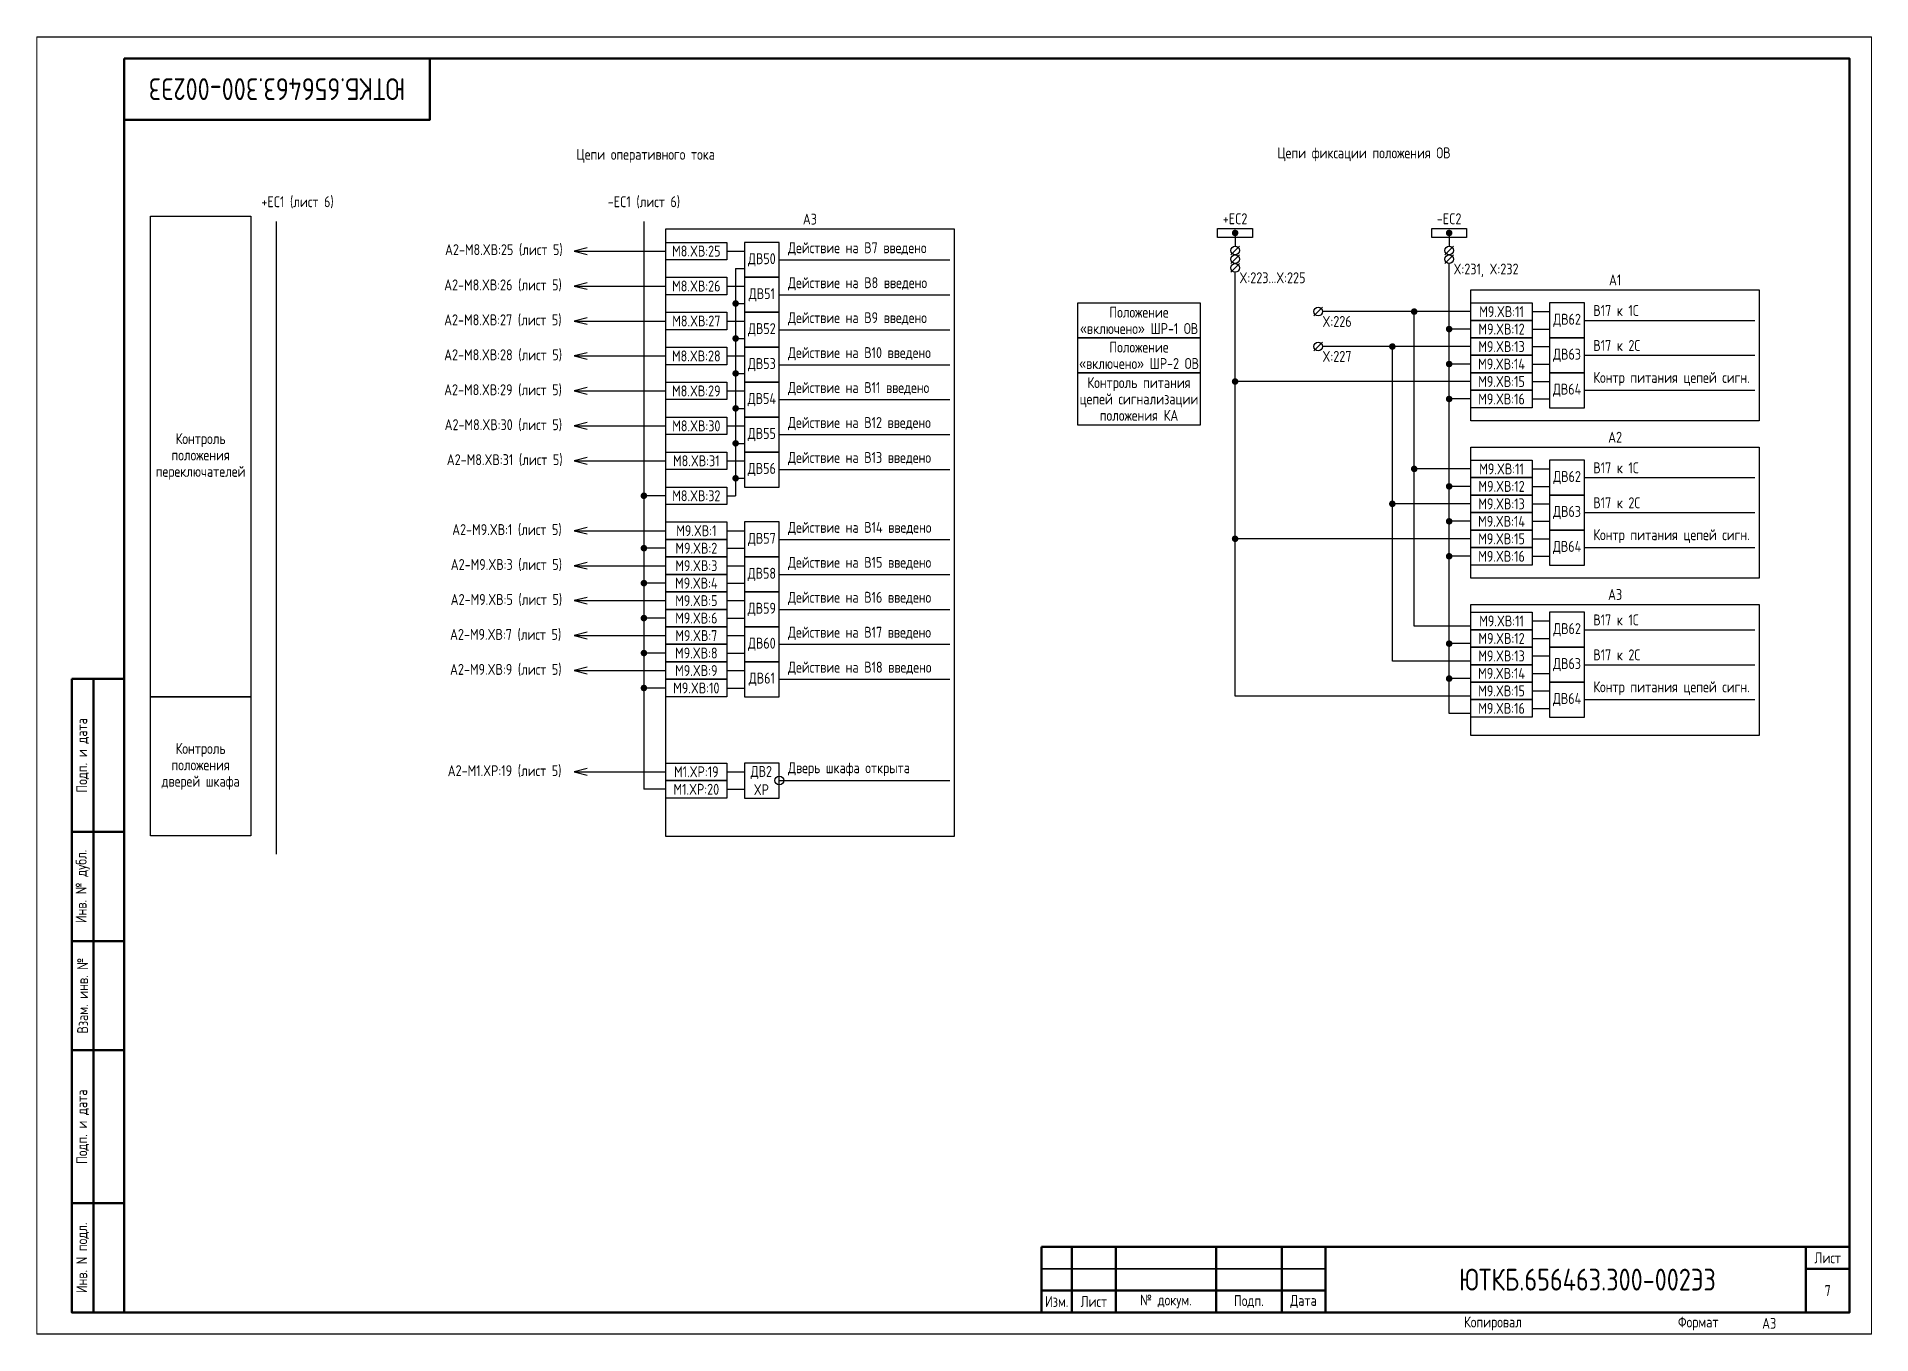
# Paper-space layout 'Лист7' of a CAD drawing. Header units: millimetres, sheet in inches. Extents: x 128.6 to 138.6, y 94.4 to 101.5.
# The model-space entities are those that its viewports show. They can reach past a viewport. Long polylines and large blocks are cut down to what shows.
import ezdxf

# ---------------------------------------------------------------- set-up
doc = ezdxf.new("R2010")
doc.units = ezdxf.units.MM
doc.styles.add('Gost_type_A', font='GOST_A.TTF')

# ---------------------------------------------------------------- blocks, each defined once
blk = doc.blocks.new('POINT')
at = {"const_width": 0.75}
blk.add_lwpolyline([(-0.375, 0, 1), (0.375, 0, 1)], format="xyb", close=True, dxfattribs=at)
blk = doc.blocks.new('Шинка')
blk.add_lwpolyline([(-4, 1), (4, 1), (4, -1), (-4, -1)], close=True)
blk.add_blockref('POINT', (0, 0))
blk = doc.blocks.new('Формат_А3')
blk.add_lwpolyline([(-420, 297), (0, 297), (0, 0), (-420, 0)], close=True)
at = {"lineweight": 50}
blk.add_lwpolyline([(-400, 292), (-5, 292), (-5, 5), (-400, 5)], close=True, dxfattribs=at)
blk = doc.blocks.new('Штамп левый нижний')
at = {"lineweight": 50}
for points in [[(-12, 145), (-7, 145), (-7, 110), (-12, 110)], [(-7, 145), (0, 145), (0, 110), (-7, 110)], [(-12, 110), (-7, 110), (-7, 85), (-12, 85)], [(-7, 110), (0, 110), (0, 85), (-7, 85)], [(-12, 85), (-7, 85), (-7, 60), (-12, 60)], [(-7, 85), (0, 85), (0, 60), (-7, 60)], [(-12, 60), (-7, 60), (-7, 25), (-12, 25)], [(-7, 60), (0, 60), (0, 25), (-7, 25)], [(-12, 25), (-7, 25), (-7, 0), (-12, 0)], [(-7, 25), (0, 25), (0, 0), (-7, 0)]]:
    blk.add_lwpolyline(points, close=True, dxfattribs=at)
at = {"char_height": 2.5, "attachment_point": 5, "rotation": 90, "style": 'Gost_type_A'}
for s, insert, width in [('Подп. и дата', (-9.5, 127.5), 35), ('Инв. № дубл.', (-9.5, 97.5), 25), ('Взам. инв. №', (-9.5, 72.5), 25), ('Подп. и дата', (-9.5, 42.5), 35), ('Инв. N подл.', (-9.5, 12.5), 25)]:
    blk.add_mtext(s, dxfattribs=dict(at, insert=insert, width=width))
blk = doc.blocks.new('Штамп малый нижний')
at = {"lineweight": 50}
for points in [[(-185, 15), (-178, 15), (-178, 5), (-185, 5)], [(-178, 15), (-168, 15), (-168, 5), (-178, 5)], [(-168, 15), (-145, 15), (-145, 5), (-168, 5)], [(-145, 15), (-130, 15), (-130, 5), (-145, 5)], [(-130, 15), (-120, 15), (-120, 5), (-130, 5)], [(-120, 15), (-10, 15), (-10, 0), (-120, 0)], [(-10, 15), (0, 15), (0, 10), (-10, 10)], [(-10, 10), (0, 10), (0, 0), (-10, 0)], [(-185, 5), (-178, 5), (-178, 0), (-185, 0)], [(-178, 5), (-168, 5), (-168, 0), (-178, 0)], [(-168, 5), (-145, 5), (-145, 0), (-168, 0)], [(-145, 5), (-130, 5), (-130, 0), (-145, 0)], [(-130, 5), (-120, 5), (-120, 0), (-130, 0)]]:
    blk.add_lwpolyline(points, close=True, dxfattribs=at)
for points in [[(-185, 15), (-178, 15), (-178, 10), (-185, 10)], [(-178, 15), (-168, 15), (-168, 10), (-178, 10)], [(-168, 15), (-145, 15), (-145, 10), (-168, 10)], [(-145, 15), (-130, 15), (-130, 10), (-145, 10)], [(-130, 15), (-120, 15), (-120, 10), (-130, 10)], [(-185, 10), (-178, 10), (-178, 5), (-185, 5)], [(-178, 10), (-168, 10), (-168, 5), (-178, 5)], [(-168, 10), (-145, 10), (-145, 5), (-168, 5)], [(-145, 10), (-130, 10), (-130, 5), (-145, 5)], [(-130, 10), (-120, 10), (-120, 5), (-130, 5)]]:
    blk.add_lwpolyline(points, close=True)
at = {"char_height": 2.5, "style": 'Gost_type_A'}
for s, insert, width, attachment_point in [('Лист', (-5, 12.5), 10, 5), ('Изм.', (-181.5, 2.5), 7, 5), ('Лист', (-173, 2.5), 10, 5), ('№ докум.', (-156.5, 2.5), 23, 5), ('Подп.', (-137.5, 2.5), 15, 5), ('Дата', (-125, 2.5), 10, 5), ('Копировал', (-75, -2.53), 13.1202, 6), ('Формат', (-30, -2.53), 13.1202, 6)]:
    blk.add_mtext(s, dxfattribs=dict(at, insert=insert, width=width, attachment_point=attachment_point))
blk = doc.blocks.new('Штамп угловой верхний')
at = {"lineweight": 50}
blk.add_lwpolyline([(0, 0), (70, 0), (70, -14), (0, -14)], close=True, dxfattribs=at)

msp = doc.modelspace()

# ---------------------------------------------------------------- linework, layer by layer
for p, q in [((2574.79, 254.69), (2574.79, 109.87)), ((2659, 254.69), (2659, 124.74)), ((2794.34, 252.07), (2794.34, 249.07)), ((2843.34, 252.07), (2843.34, 249.07)), ((2643, 247.92), (2664, 247.92)), ((2678, 247.92), (2682, 247.92)), ((2795.34, 249.07), (2793.34, 247.07)), ((2844.34, 249.07), (2842.34, 247.07)), ((2680, 243.92), (2682, 243.92)), ((2680, 243.92), (2680, 191.92)), ((2690, 245.92), (2729, 245.92)), ((2795.34, 247.07), (2793.34, 245.07)), ((2795.34, 245.07), (2793.34, 243.07)), ((2844.34, 247.07), (2842.34, 245.07)), ((2843.34, 142.07), (2843.34, 245.07)), ((2643, 239.92), (2664, 239.92)), ((2678, 239.92), (2682, 239.92)), ((2794.34, 146.07), (2794.34, 243.07)), ((2680, 235.92), (2682, 235.92)), ((2690, 237.92), (2729, 237.92)), ((2643, 231.92), (2664, 231.92)), ((2678, 231.92), (2682, 231.92)), ((2814.34, 235.07), (2812.34, 233.07)), ((2848.34, 234.07), (2814.34, 234.07)), ((2835.34, 162.07), (2835.34, 234.07)), ((2862.34, 234.07), (2866.34, 234.07)), ((2874.34, 232.07), (2913.34, 232.07)), ((2680, 227.92), (2682, 227.92)), ((2690, 229.92), (2729, 229.92)), ((2814.34, 227.07), (2812.34, 225.07)), ((2848.34, 230.07), (2843.34, 230.07)), ((2862.34, 230.07), (2866.34, 230.07)), ((2643, 223.92), (2664, 223.92)), ((2678, 223.92), (2682, 223.92)), ((2848.34, 226.07), (2814.34, 226.07)), ((2830.34, 154.07), (2830.34, 226.07)), ((2862.34, 226.07), (2866.34, 226.07)), ((2874.34, 224.07), (2913.34, 224.07)), ((2680, 219.92), (2682, 219.92)), ((2690, 221.92), (2729, 221.92)), ((2848.34, 222.07), (2843.34, 222.07)), ((2862.34, 222.07), (2866.34, 222.07)), ((2643, 215.92), (2664, 215.92)), ((2678, 215.92), (2682, 215.92)), ((2848.34, 218.07), (2794.34, 218.07)), ((2862.34, 218.07), (2866.34, 218.07)), ((2874.34, 216.07), (2913.34, 216.07)), ((2680, 211.92), (2682, 211.92)), ((2690, 213.92), (2729, 213.92)), ((2848.34, 214.07), (2843.34, 214.07)), ((2862.34, 214.07), (2866.34, 214.07)), ((2643, 207.92), (2664, 207.92)), ((2678, 207.92), (2682, 207.92)), ((2690, 205.92), (2729, 205.92)), ((2680, 203.92), (2682, 203.92)), ((2643, 199.92), (2664, 199.92)), ((2678, 199.92), (2682, 199.92)), ((2690, 197.92), (2729, 197.92)), ((2848.34, 198.07), (2835.34, 198.07)), ((2862.34, 198.07), (2866.34, 198.07)), ((2680, 195.92), (2682, 195.92)), ((2848.34, 194.07), (2843.34, 194.07)), ((2862.34, 194.07), (2866.34, 194.07)), ((2874.34, 196.07), (2913.34, 196.07)), ((2664, 191.92), (2659, 191.92)), ((2678, 191.92), (2680, 191.92)), ((2848.34, 190.07), (2830.34, 190.07)), ((2862.34, 190.07), (2866.34, 190.07)), ((2848.34, 186.07), (2843.34, 186.07)), ((2862.34, 186.07), (2866.34, 186.07)), ((2874.34, 188.07), (2913.34, 188.07)), ((2643, 183.92), (2664, 183.92)), ((2678, 183.92), (2682, 183.92)), ((2690, 181.92), (2729, 181.92)), ((2848.34, 182.07), (2794.34, 182.07)), ((2862.34, 182.07), (2866.34, 182.07)), ((2664, 179.92), (2659, 179.92)), ((2678, 179.92), (2682, 179.92)), ((2848.34, 178.07), (2843.34, 178.07)), ((2862.34, 178.07), (2866.34, 178.07)), ((2874.34, 180.07), (2913.34, 180.07)), ((2643, 175.92), (2664, 175.92)), ((2678, 175.92), (2682, 175.92)), ((2690, 173.92), (2729, 173.92)), ((2664, 171.92), (2659, 171.92)), ((2678, 171.92), (2682, 171.92)), ((2643, 167.92), (2664, 167.92)), ((2664, 163.92), (2659, 163.92)), ((2678, 167.92), (2682, 167.92)), ((2678, 163.92), (2682, 163.92)), ((2690, 165.92), (2729, 165.92)), ((2643, 159.92), (2664, 159.92)), ((2678, 159.92), (2682, 159.92)), ((2848.34, 162.07), (2835.34, 162.07)), ((2862.34, 163.26), (2866.34, 163.26)), ((2874.34, 161.26), (2913.34, 161.26)), ((2664, 155.92), (2659, 155.92)), ((2678, 155.92), (2682, 155.92)), ((2690, 157.92), (2729, 157.92)), ((2848.34, 158.07), (2843.34, 158.07)), ((2862.34, 159.26), (2866.34, 159.26)), ((2643, 151.92), (2664, 151.92)), ((2678, 151.92), (2682, 151.92)), ((2848.34, 154.07), (2830.34, 154.07)), ((2862.34, 155.26), (2866.34, 155.26)), ((2862.34, 151.26), (2866.34, 151.26)), ((2874.34, 153.26), (2913.34, 153.26)), ((2664, 147.92), (2659, 147.92)), ((2678, 147.92), (2682, 147.92)), ((2690, 149.92), (2729, 149.92)), ((2848.34, 150.07), (2843.34, 150.07)), ((2862.34, 147.26), (2866.34, 147.26)), ((2848.34, 146.07), (2794.34, 146.07)), ((2862.34, 143.26), (2866.34, 143.26)), ((2874.34, 145.26), (2913.34, 145.26)), ((2848.34, 142.07), (2843.34, 142.07)), ((2643, 128.74), (2664, 128.74)), ((2678, 128.74), (2682, 128.74)), ((2690, 126.74), (2729, 126.74)), ((2664, 124.74), (2659, 124.74)), ((2678, 124.74), (2682, 124.74))]:
    msp.add_line(p, q)
for points in [[(2569.01, 145.9), (2546.01, 145.9), (2546.01, 255.92), (2569.01, 255.92)], [(2664, 253.05), (2730, 253.05), (2730, 113.92), (2664, 113.92)], [(2664, 249.92), (2678, 249.92), (2678, 245.92), (2664, 245.92)], [(2664, 241.92), (2678, 241.92), (2678, 237.92), (2664, 237.92)], [(2786.34, 228.07), (2758.34, 228.07), (2758.34, 236.07), (2786.34, 236.07)], [(2848.34, 239.07), (2914.34, 239.07), (2914.34, 209.07), (2848.34, 209.07)], [(2848.34, 236.07), (2862.34, 236.07), (2862.34, 232.07), (2848.34, 232.07)], [(2664, 233.92), (2678, 233.92), (2678, 229.92), (2664, 229.92)], [(2848.34, 232.07), (2862.34, 232.07), (2862.34, 228.07), (2848.34, 228.07)], [(2786.34, 220.07), (2758.34, 220.07), (2758.34, 228.07), (2786.34, 228.07)], [(2848.34, 228.07), (2862.34, 228.07), (2862.34, 224.07), (2848.34, 224.07)], [(2664, 225.92), (2678, 225.92), (2678, 221.92), (2664, 221.92)], [(2848.34, 224.07), (2862.34, 224.07), (2862.34, 220.07), (2848.34, 220.07)], [(2786.34, 208.07), (2758.34, 208.07), (2758.34, 220.07), (2786.34, 220.07)], [(2848.34, 220.07), (2862.34, 220.07), (2862.34, 216.07), (2848.34, 216.07)], [(2664, 217.92), (2678, 217.92), (2678, 213.92), (2664, 213.92)], [(2848.34, 216.07), (2862.34, 216.07), (2862.34, 212.07), (2848.34, 212.07)], [(2664, 209.92), (2678, 209.92), (2678, 205.92), (2664, 205.92)], [(2664, 201.92), (2678, 201.92), (2678, 197.92), (2664, 197.92)], [(2848.34, 203.07), (2914.34, 203.07), (2914.34, 173.07), (2848.34, 173.07)], [(2848.34, 200.07), (2862.34, 200.07), (2862.34, 196.07), (2848.34, 196.07)], [(2664, 193.92), (2678, 193.92), (2678, 189.92), (2664, 189.92)], [(2848.34, 196.07), (2862.34, 196.07), (2862.34, 192.07), (2848.34, 192.07)], [(2848.34, 192.07), (2862.34, 192.07), (2862.34, 188.07), (2848.34, 188.07)], [(2664, 185.92), (2678, 185.92), (2678, 181.92), (2664, 181.92)], [(2848.34, 188.07), (2862.34, 188.07), (2862.34, 184.07), (2848.34, 184.07)], [(2664, 181.92), (2678, 181.92), (2678, 177.92), (2664, 177.92)], [(2848.34, 184.07), (2862.34, 184.07), (2862.34, 180.07), (2848.34, 180.07)], [(2664, 177.92), (2678, 177.92), (2678, 173.92), (2664, 173.92)], [(2848.34, 180.07), (2862.34, 180.07), (2862.34, 176.07), (2848.34, 176.07)], [(2664, 173.92), (2678, 173.92), (2678, 169.92), (2664, 169.92)], [(2664, 169.92), (2678, 169.92), (2678, 165.92), (2664, 165.92)], [(2664, 165.92), (2678, 165.92), (2678, 161.92), (2664, 161.92)], [(2848.34, 167.07), (2914.34, 167.07), (2914.34, 137.07), (2848.34, 137.07)], [(2848.34, 165.26), (2862.34, 165.26), (2862.34, 161.26), (2848.34, 161.26)], [(2664, 161.92), (2678, 161.92), (2678, 157.92), (2664, 157.92)], [(2848.34, 161.26), (2862.34, 161.26), (2862.34, 157.26), (2848.34, 157.26)], [(2664, 157.92), (2678, 157.92), (2678, 153.92), (2664, 153.92)], [(2848.34, 157.26), (2862.34, 157.26), (2862.34, 153.26), (2848.34, 153.26)], [(2664, 153.92), (2678, 153.92), (2678, 149.92), (2664, 149.92)], [(2848.34, 153.26), (2862.34, 153.26), (2862.34, 149.26), (2848.34, 149.26)], [(2664, 149.92), (2678, 149.92), (2678, 145.92), (2664, 145.92)], [(2848.34, 149.26), (2862.34, 149.26), (2862.34, 145.26), (2848.34, 145.26)], [(2569.01, 114.07), (2546.01, 114.07), (2546.01, 145.9), (2569.01, 145.9)], [(2848.34, 145.26), (2862.34, 145.26), (2862.34, 141.26), (2848.34, 141.26)], [(2664, 130.74), (2678, 130.74), (2678, 126.74), (2664, 126.74)], [(2664, 126.74), (2678, 126.74), (2678, 122.74), (2664, 122.74)]]:
    msp.add_lwpolyline(points, close=True)
for points in [[(2646, 248.67), (2643, 247.92), (2646, 247.17)], [(2646, 240.67), (2643, 239.92), (2646, 239.17)], [(2646, 232.67), (2643, 231.92), (2646, 231.17)], [(2646, 224.67), (2643, 223.92), (2646, 223.17)], [(2646, 216.67), (2643, 215.92), (2646, 215.17)], [(2646, 208.67), (2643, 207.92), (2646, 207.17)], [(2646, 200.67), (2643, 199.92), (2646, 199.17)], [(2646, 184.67), (2643, 183.92), (2646, 183.17)], [(2646, 176.67), (2643, 175.92), (2646, 175.17)], [(2646, 168.67), (2643, 167.92), (2646, 167.17)], [(2646, 160.67), (2643, 159.92), (2646, 159.17)], [(2646, 152.67), (2643, 151.92), (2646, 151.17)], [(2646, 129.49), (2643, 128.74), (2646, 127.99)]]:
    msp.add_lwpolyline(points)
at = {"ltscale": 4}
for points in [[(2682, 241.92), (2690, 241.92), (2690, 249.92), (2682, 249.92)], [(2682, 233.92), (2690, 233.92), (2690, 241.92), (2682, 241.92)], [(2866.34, 228.07), (2874.34, 228.07), (2874.34, 236.07), (2866.34, 236.07)], [(2682, 225.92), (2690, 225.92), (2690, 233.92), (2682, 233.92)], [(2866.34, 220.07), (2874.34, 220.07), (2874.34, 228.07), (2866.34, 228.07)], [(2682, 217.92), (2690, 217.92), (2690, 225.92), (2682, 225.92)], [(2866.34, 212.07), (2874.34, 212.07), (2874.34, 220.07), (2866.34, 220.07)], [(2682, 209.92), (2690, 209.92), (2690, 217.92), (2682, 217.92)], [(2682, 201.92), (2690, 201.92), (2690, 209.92), (2682, 209.92)], [(2682, 193.92), (2690, 193.92), (2690, 201.92), (2682, 201.92)], [(2866.34, 192.07), (2874.34, 192.07), (2874.34, 200.07), (2866.34, 200.07)], [(2866.34, 184.07), (2874.34, 184.07), (2874.34, 192.07), (2866.34, 192.07)], [(2682, 177.92), (2690, 177.92), (2690, 185.92), (2682, 185.92)], [(2866.34, 176.07), (2874.34, 176.07), (2874.34, 184.07), (2866.34, 184.07)], [(2682, 169.92), (2690, 169.92), (2690, 177.92), (2682, 177.92)], [(2682, 161.92), (2690, 161.92), (2690, 169.92), (2682, 169.92)], [(2866.34, 157.26), (2874.34, 157.26), (2874.34, 165.26), (2866.34, 165.26)], [(2682, 153.92), (2690, 153.92), (2690, 161.92), (2682, 161.92)], [(2866.34, 149.26), (2874.34, 149.26), (2874.34, 157.26), (2866.34, 157.26)], [(2682, 145.92), (2690, 145.92), (2690, 153.92), (2682, 153.92)], [(2866.34, 141.26), (2874.34, 141.26), (2874.34, 149.26), (2866.34, 149.26)], [(2682, 122.74), (2690, 122.74), (2690, 130.74), (2682, 130.74)]]:
    msp.add_lwpolyline(points, close=True, dxfattribs=at)
for centre in [(2794.34, 248.07), (2843.34, 248.07), (2794.34, 246.07), (2794.34, 244.07), (2843.34, 246.07), (2813.34, 234.07), (2813.34, 226.07), (2690, 126.74)]:
    msp.add_circle(centre, 1)

# ---------------------------------------------------------------- block references
for name, p in [('Формат_А3', (2520, 0)), ('Формат_А3', (2940, 0)), ('Формат_А3', (3360, 0)), ('Штамп угловой верхний', (2540, 292)), ('Шинка', (2794.34, 252.07)), ('Шинка', (2843.34, 252.07)), ('POINT', (2680, 235.92)), ('POINT', (2835.34, 234.07)), ('POINT', (2680, 227.92)), ('POINT', (2830.34, 226.07)), ('POINT', (2843.34, 230.07)), ('POINT', (2843.34, 222.07)), ('POINT', (2680, 219.92)), ('POINT', (2794.34, 218.07)), ('POINT', (2843.34, 214.07)), ('POINT', (2680, 211.92)), ('POINT', (2680, 203.92)), ('POINT', (2835.34, 198.07)), ('POINT', (2680, 195.92)), ('POINT', (2843.34, 194.07)), ('POINT', (2659, 191.92)), ('POINT', (2830.34, 190.07)), ('POINT', (2843.34, 186.07)), ('POINT', (2659, 179.92)), ('POINT', (2794.34, 182.07)), ('POINT', (2843.34, 178.07)), ('POINT', (2659, 171.92)), ('POINT', (2659, 163.92)), ('POINT', (2659, 155.92)), ('POINT', (2843.34, 158.07)), ('Штамп левый нижний', (2540, 5)), ('POINT', (2659, 147.92)), ('POINT', (2843.34, 150.07)), ('Штамп малый нижний', (2935, 5))]:
    msp.add_blockref(name, p)

# ---------------------------------------------------------------- texts
at = {"insert": (2575, 285), "char_height": 5, "width": 70, "attachment_point": 5, "rotation": 180, "style": 'Gost_type_A'}
msp.add_mtext('ЮТКБ.656463.300-002Э3', dxfattribs=at)
at = {"char_height": 2.5, "style": 'Gost_type_A'}
for s, insert, width, attachment_point, line_spacing_factor in [('Цепи оперативного тока', (2659.41, 269.73), 395, 5, 0.9), ('Цепи фиксации положения ОВ', (2823.84, 270.07), 181, 5, 0.9), ('A3', (2697, 253.99), 66, 8, 0.9), ('A2-M8.XВ:25 (лист 5)', (2613.47, 248.13), 31, 4, 0.8), ('X:231, X:232', (2844.34, 245.07), 16, 1, 0.9), ('A2-M8.XВ:26 (лист 5)', (2613.27, 240.06), 31, 4, 0.8), ('X:223...X:225', (2795.34, 243.07), 16, 1, 0.9), ('A1', (2881.34, 240.07), 66, 8, 0.9), ('Положение «включено» ШР-1 ОВ', (2772.34, 232.07), 28, 5, 0.9), ('A2-M8.XВ:27 (лист 5)', (2613.27, 232.06), 31, 4, 0.8), ('X:226', (2814.34, 233.07), 8, 1, 0.9), ('Положение «включено» ШР-2 ОВ', (2772.34, 224.07), 28, 5, 0.9), ('A2-M8.XВ:28 (лист 5)', (2613.27, 224.06), 31, 4, 0.8), ('X:227', (2814.34, 225.07), 8, 1, 0.9), ('Контроль питания цепей сигнализации положения КА', (2772.34, 214.07), 28, 5, 0.9), ('A2-M8.XВ:29 (лист 5)', (2613.27, 216.06), 31, 4, 0.8), ('Контроль положения\\Pпереключателей', (2557.51, 200.91), 23, 5, 0.9), ('A2-M8.XВ:30 (лист 5)', (2613.37, 208.06), 31, 4, 0.8), ('A2', (2881.34, 204.07), 66, 8, 0.9), ('A2-M8.XВ:31 (лист 5)', (2613.87, 200.06), 31, 4, 0.8), ('A2-M9.XВ:1 (лист 5)', (2615.11, 184.06), 31, 4, 0.8), ('A2-M9.XВ:3 (лист 5)', (2614.78, 176.06), 31, 4, 0.8), ('A2-M9.XВ:5 (лист 5)', (2614.76, 168.06), 31, 4, 0.8), ('A3', (2881.34, 168.07), 66, 8, 0.9), ('A2-M9.XВ:7 (лист 5)', (2614.61, 160.06), 31, 4, 0.8), ('A2-M9.XВ:9 (лист 5)', (2614.61, 152.06), 31, 4, 0.8), ('Контроль положения\\Pдверей шкафа', (2557.51, 129.99), 23, 5, 0.9), ('A2-M1.XP:19 (лист 5)', (2614.08, 128.87), 31, 4, 0.8)]:
    msp.add_mtext(s, dxfattribs=dict(at, insert=insert, width=width, attachment_point=attachment_point, line_spacing_factor=line_spacing_factor))
at = {"style": 'Gost_type_A'}
for s, insert, char_height, width, attachment_point in [('+EC1 (лист 6)', (2579.7, 257.72), 2.5, 20, 8), ('-EC1 (лист 6)', (2659, 257.72), 2.5, 20, 8), ('+EC2', (2794.34, 254.07), 2.5, 10, 8), ('-EC2', (2843.34, 254.07), 2.5, 10, 8), ('M8.XВ:25', (2671, 247.92), 2.5, 14, 5), ('Действие на В7 введено', (2692, 246.92), 2.5, 31.2976, 7), ('ДВ50', (2686, 245.92), 2.5, 7.9998, 5), ('M8.XВ:26', (2671, 239.92), 2.5, 14, 5), ('ДВ51', (2686, 237.92), 2.5, 7.9998, 5), ('Действие на В8 введено', (2692, 238.92), 2.5, 32.6336, 7), ('M9.XВ:11', (2855.34, 234.07), 2.5, 14, 5), ('В17 к 1С', (2876.34, 233.07), 2.5, 27.8465, 7), ('M8.XВ:27', (2671, 231.92), 2.5, 14, 5), ('ДВ52', (2686, 229.92), 2.5, 7.9998, 5), ('Действие на В9 введено', (2692, 230.92), 2.5, 35.933, 7), ('M9.XВ:12', (2855.34, 230.07), 2.5, 14, 5), ('ДВ62', (2870.34, 232.07), 2.5, 7.9998, 5), ('M9.XВ:13', (2855.34, 226.07), 2.5, 14, 5), ('В17 к 2С', (2876.34, 225.07), 2.5, 33.5921, 7), ('M8.XВ:28', (2671, 223.92), 2.5, 14, 5), ('ДВ53', (2686, 221.92), 2.5, 7.9998, 5), ('Действие на В10 введено', (2692, 222.92), 2.5, 41.868, 7), ('M9.XВ:14', (2855.34, 222.07), 2.5, 14, 5), ('ДВ63', (2870.34, 224.07), 2.5, 7.9998, 5), ('M9.XВ:15', (2855.34, 218.07), 2.5, 14, 5), ('Контр питания цепей сигн.', (2876.34, 217.07), 2.5, 37.8769, 7), ('M8.XВ:29', (2671, 215.92), 2.5, 14, 5), ('ДВ54', (2686, 213.92), 2.5, 7.9998, 5), ('Действие на В11 введено', (2692, 214.92), 2.5, 42.9636, 7), ('M9.XВ:16', (2855.34, 214.07), 2.5, 14, 5), ('ДВ64', (2870.34, 216.07), 2.5, 7.9998, 5), ('M8.XВ:30', (2671, 207.92), 2.5, 14, 5), ('ДВ55', (2686, 205.92), 2.5, 7.9998, 5), ('Действие на В12 введено', (2692, 206.92), 2.5, 40.0707, 7), ('Действие на В13 введено', (2692, 198.92), 2.5, 38, 7), ('M8.XВ:31', (2671, 199.92), 2.5, 14, 5), ('ДВ56', (2686, 197.92), 2.5, 7.9998, 5), ('M9.XВ:11', (2855.34, 198.07), 2.5, 14, 5), ('ДВ62', (2870.34, 196.07), 2.5, 7.9998, 5), ('В17 к 1С', (2876.34, 197.07), 2.5, 27.8465, 7), ('M9.XВ:12', (2855.34, 194.07), 2.5, 14, 5), ('M8.XВ:32', (2671, 191.92), 2.5, 14, 5), ('M9.XВ:13', (2855.34, 190.07), 2.5, 14, 5), ('ДВ63', (2870.34, 188.07), 2.5, 7.9998, 5), ('В17 к 2С', (2876.34, 189.07), 2.5, 33.5921, 7), ('M9.XВ:1', (2671, 183.92), 2.5, 14, 5), ('Действие на В14 введено', (2692, 182.92), 2.5, 34.2797, 7), ('M9.XВ:14', (2855.34, 186.07), 2.5, 14, 5), ('M9.XВ:2', (2671, 179.92), 2.5, 14, 5), ('ДВ57', (2686, 181.92), 2.5, 7.9998, 5), ('M9.XВ:15', (2855.34, 182.07), 2.5, 14, 5), ('ДВ64', (2870.34, 180.07), 2.5, 7.9998, 5), ('Контр питания цепей сигн.', (2876.34, 181.07), 2.5, 37.8769, 7), ('M9.XВ:3', (2671, 175.92), 2.5, 14, 5), ('Действие на В15 введено', (2692, 174.92), 2.5, 32.9382, 7), ('M9.XВ:16', (2855.34, 178.07), 2.5, 14, 5), ('M9.XВ:4', (2671, 171.92), 2.5, 14, 5), ('ДВ58', (2686, 173.92), 2.5, 7.9998, 5), ('M9.XВ:5', (2671, 167.92), 2.5, 14, 5), ('Действие на В16 введено', (2692, 166.92), 2.5, 38.1264, 7), ('M9.XВ:6', (2671, 163.92), 2.5, 14, 5), ('ДВ59', (2686, 165.92), 2.5, 7.9998, 5), ('M9.XВ:11', (2855.34, 163.26), 2.5, 14, 5), ('В17 к 1С', (2876.34, 162.26), 2.5, 27.8465, 7), ('M9.XВ:7', (2671, 159.92), 2.5, 14, 5), ('Действие на В17 введено', (2692, 158.92), 2.5, 35.4558, 7), ('M9.XВ:12', (2855.34, 159.26), 2.5, 14, 5), ('ДВ62', (2870.34, 161.26), 2.5, 7.9998, 5), ('M9.XВ:8', (2671, 155.92), 2.5, 14, 5), ('ДВ60', (2686, 157.92), 2.5, 7.9998, 5), ('M9.XВ:13', (2855.34, 155.26), 2.5, 14, 5), ('В17 к 2С', (2876.34, 154.26), 2.5, 33.5921, 7), ('M9.XВ:9', (2671, 151.92), 2.5, 14, 5), ('ДВ61', (2686, 149.92), 2.5, 7.9998, 5), ('Действие на В18 введено', (2692, 150.92), 2.5, 35.6864, 7), ('M9.XВ:14', (2855.34, 151.26), 2.5, 14, 5), ('ДВ63', (2870.34, 153.26), 2.5, 7.9998, 5), ('M9.XВ:10', (2671, 147.92), 2.5, 14, 5), ('M9.XВ:15', (2855.34, 147.26), 2.5, 14, 5), ('Контр питания цепей сигн.', (2876.34, 146.26), 2.5, 37.8769, 7), ('M9.XВ:16', (2855.34, 143.26), 2.5, 14, 5), ('ДВ64', (2870.34, 145.26), 2.5, 7.9998, 5), ('Дверь шкафа открыта', (2692, 127.74), 2.5, 37, 7), ('M1.XP:19', (2671, 128.74), 2.5, 14, 5), ('ДВ2 XP', (2685.88, 126.74), 2.5, 7.7588, 5), ('M1.XP:20', (2671, 124.74), 2.5, 14, 5), ('ЮТКБ.656463.300-002Э3', (2875, 12.5), 5, 120, 5), ('7', (2930, 10), 2.5, 10, 5), ('A3', (2915, 2.5), 2.5, 20, 4)]:
    msp.add_mtext(s, dxfattribs=dict(at, insert=insert, char_height=char_height, width=width, attachment_point=attachment_point))

psp = doc.layouts.new('Лист7')

# ---------------------------------------------------------------- viewports
at = {"layer": '0', "view_target_point": (1406.353, 188.427)}
psp.add_viewport(center=(133.598, 97.982), size=(10.078, 7.12672), view_center_point=(1323.647, -39.927), view_height=297, dxfattribs=at)

doc.saveas('drawing.dxf')
